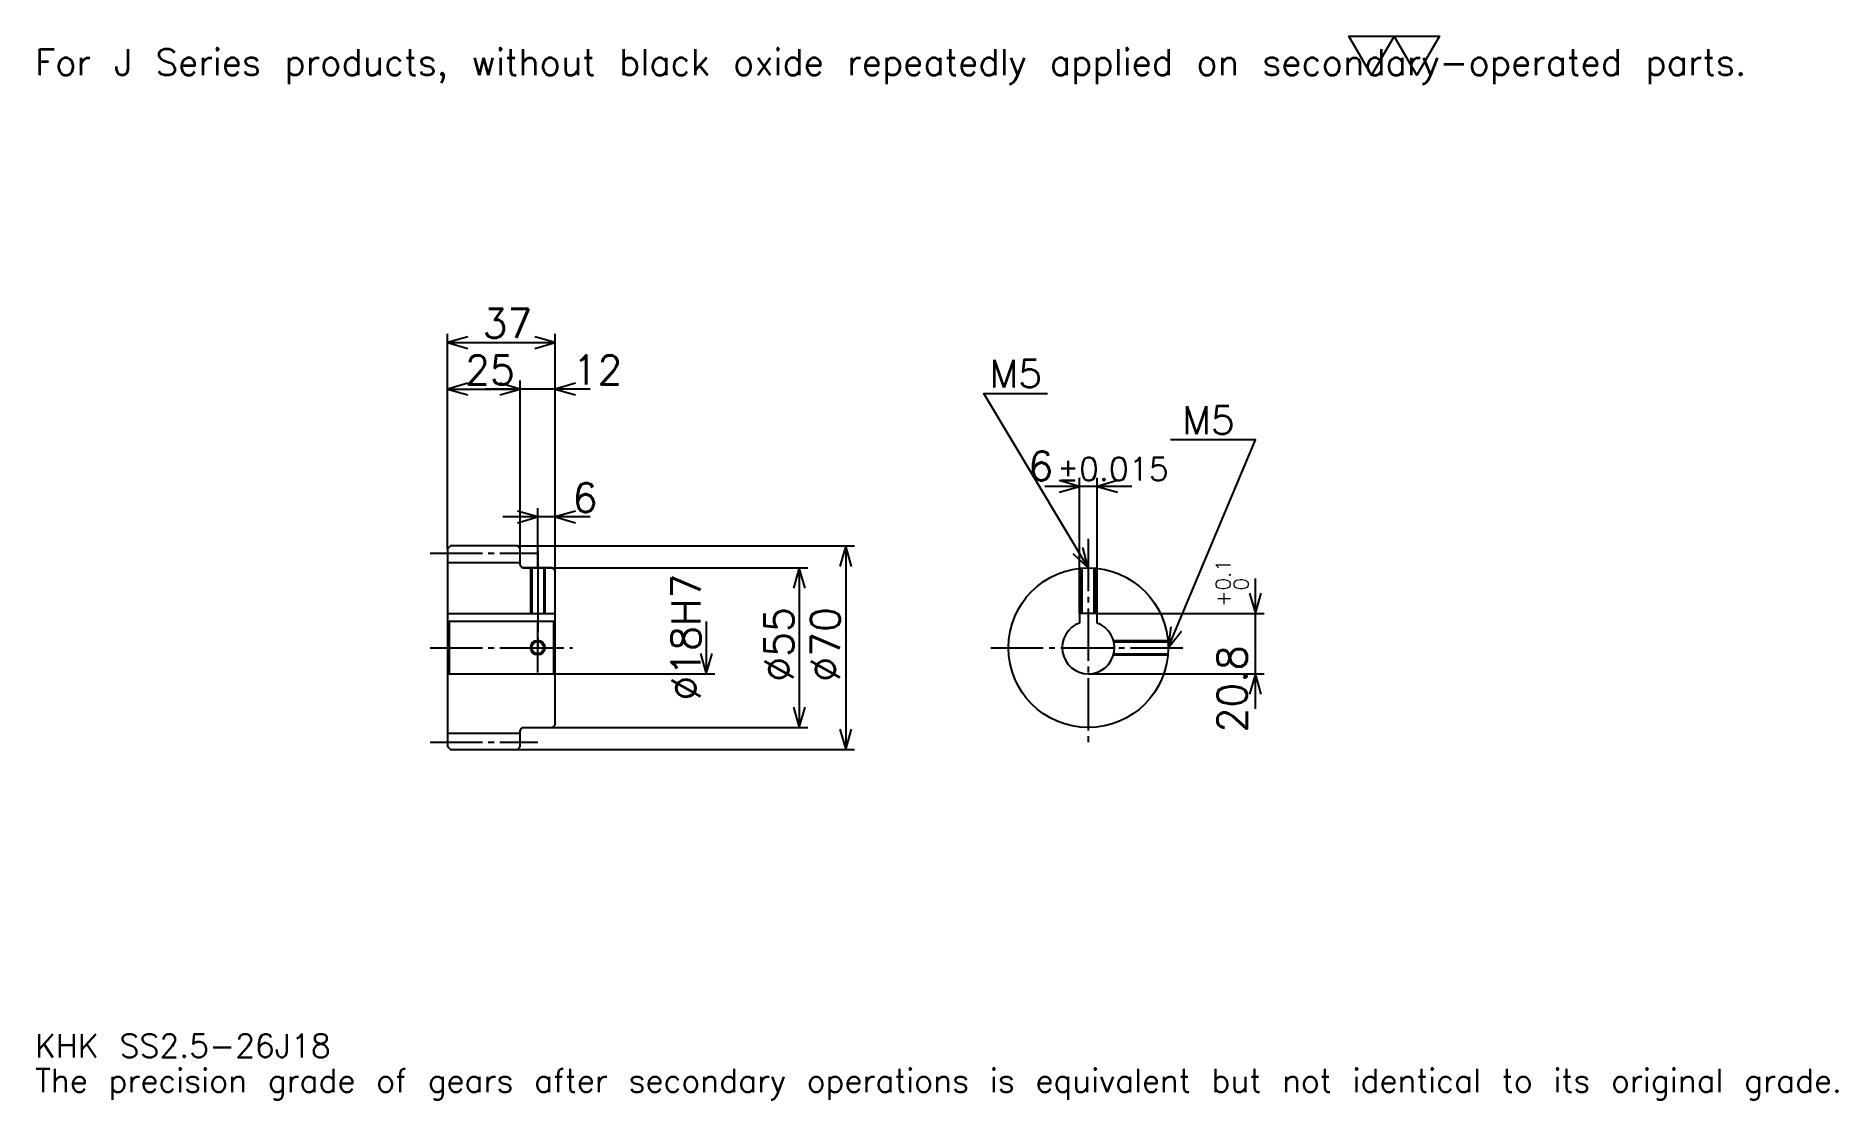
# Model space of a CAD drawing. Extents: x 20 to 641, y 7 to 374.
import ezdxf

# ---------------------------------------------------------------- set-up
doc = ezdxf.new("R2010")
doc.units = 0
doc.linetypes.add('DASHDOT', pattern=[24, 18, -2, 2, -2])
doc.layers.get('0').update_dxf_attribs({"linetype": 'CONTINUOUS'})
doc.layers.add('DASHDOT', color=6, linetype='DASHDOT')
doc.styles.add('KANJI', font='TXT', dxfattribs={"bigfont": 'BIGFONT'})

msp = doc.modelspace()

# ---------------------------------------------------------------- linework, layer by layer
at = {"color": 5}
for p, q in [((162, 198), (162, 271)), ((162, 268), (199, 268)), ((199, 198), (199, 271)), ((187, 198), (187, 255)), ((162, 252), (187, 252)), ((211, 252), (175, 252)), ((397.5, 218.5), (367.5, 218.5)), ((379.5, 174.800003), (379.5, 221.5)), ((385.5, 174.800003), (385.5, 221.5)), ((193, 198), (193, 211)), ((211, 208), (181, 208)), ((162, 197), (162, 198)), ((186, 198), (199, 198)), ((187, 197), (187, 198)), ((193, 190.5), (193, 198)), ((193, 190.5), (193, 198)), ((199, 198), (302, 198)), ((199, 189.5), (199, 198)), ((299, 198), (299, 128)), ((188, 190.5), (199, 190.5)), ((199, 190.5), (286, 190.5)), ((283, 190.5), (283, 135.5)), ((440, 142), (440, 186.800003)), ((385.5, 174.800003), (443, 174.800003)), ((251, 172), (251, 154)), ((199, 154), (254, 154)), ((382.5, 154), (443, 154)), ((188, 135.5), (199, 135.5)), ((199, 135.5), (286, 135.5)), ((186, 128), (199, 128)), ((199, 128), (302, 128))]:
    msp.add_line(p, q, dxfattribs=at)
at = {"color": 4}
for p, q in [((162, 192.375), (187, 192.375)), ((162, 174.800003), (199, 174.800003)), ((162.5, 172), (162.5, 154)), ((198.5, 172), (199, 172.5)), ((198.5, 154), (199, 153.5)), ((162, 133.625), (187, 133.625))]:
    msp.add_line(p, q, dxfattribs=at)
at = {"color": 7}
msp.add_lwpolyline([(480, 360), (472.200012, 373.519989), (503.399994, 373.519989), (495.600006, 360), (487.799988, 373.519989), (480, 360)], dxfattribs=at)
at = {"color": 5}
for points in [[(169, 270), (162, 268), (169, 266)], [(192, 266), (199, 268), (192, 270)], [(169, 254), (162, 252), (169, 250)], [(180, 250), (187, 252), (180, 254)], [(180, 250), (187, 252), (180, 254)], [(206, 254), (199, 252), (206, 250)], [(382.5, 190.5), (346.5, 250.5), (368.5, 250.5)], [(410, 163), (440, 234.5), (410.799988, 234.5)], [(372.5, 216.5), (379.5, 218.5), (372.5, 220.5)], [(392.5, 220.5), (385.5, 218.5), (392.5, 216.5)], [(186, 206), (193, 208), (186, 210)], [(206, 210), (199, 208), (206, 206)], [(301, 191), (299, 198), (297, 191)], [(377.183533, 195.47345), (382.5, 190.5), (380.613525, 197.531433)], [(285, 183.5), (283, 190.5), (281, 183.5)], [(438, 181.800003), (440, 174.800003), (442, 181.800003)], [(410.864075, 170.228653), (410, 163), (414.552551, 168.68103)], [(249, 161), (251, 154), (253, 161)], [(442, 147), (440, 154), (438, 147)], [(281, 142.5), (283, 135.5), (285, 142.5)], [(297, 135), (299, 128), (301, 135)]]:
    msp.add_lwpolyline(points, dxfattribs=at)
at = {"color": 4}
for points in [[(187, 191.5), (187, 197), (186, 198), (163, 198), (162, 197), (162, 153.5)], [(188, 135.5), (198, 135.5), (199, 136.5), (199, 189.5), (198, 190.5), (188, 190.5)], [(190.5, 190.5), (190.5, 174.800003)], [(190.934998, 190.5), (190.934998, 174.800003)], [(195.065002, 190.5), (195.065002, 174.800003)], [(195.5, 190.5), (195.5, 174.800003)], [(380, 174.800003), (380, 190.386124)], [(380.434998, 174.800003), (380.434998, 190.422363)], [(384.565002, 174.800003), (384.565002, 190.422363)], [(385, 174.800003), (385, 190.386124)], [(385.5, 171.485275), (385.5, 174.800003), (379.5, 174.800003), (379.5, 171.485275)], [(162, 153.5), (162.5, 154), (198.5, 154), (198.5, 172), (162.5, 172), (162, 172.5)], [(391.145813, 165.5), (409.886108, 165.5)], [(391.259888, 165.065002), (409.922363, 165.065002)], [(391.145813, 160.5), (409.886108, 160.5)], [(391.259888, 160.934998), (409.922363, 160.934998)], [(162, 153.5), (162, 129), (163, 128), (186, 128), (187, 129), (187, 134.5)]]:
    msp.add_lwpolyline(points, dxfattribs=at)
for centre, radius in [((382.5, 163), 27.5), ((193, 163), 2.065)]:
    msp.add_circle(centre, radius, dxfattribs=at)
at = {"color": 7}
msp.add_circle((193, 163), 2.5, dxfattribs=at)
at = {"color": 4}
for centre, radius, start, end in [((188, 191.5), 1, 180, 270), ((382.5, 163), 9, 109.471220943, 70.528779057), ((188, 134.5), 1, 90, 180)]:
    msp.add_arc(centre, radius, start, end, dxfattribs=at)
at = {"layer": 'DASHDOT', "color": 7}
for p, q in [((382.5, 200.5), (382.5, 129.5)), ((156, 195.5), (193, 195.5)), ((193, 190.5), (193, 163)), ((156, 163), (205, 163)), ((349, 163), (416, 163)), ((156, 130.5), (193, 130.5))]:
    msp.add_line(p, q, dxfattribs=at)
for points in [[(193, 196.5), (193, 168.800003)], [(193, 154.5), (193, 171.5)], [(184.5, 163), (201.5, 163)]]:
    msp.add_lwpolyline(points, dxfattribs=at)

# ---------------------------------------------------------------- texts
at = {"color": 7, "style": 'KANJI'}
for s, height, p in [('For J Series products, without black oxide repeatedly applied on secondary-operated parts.', 9, (20, 360)), ('37', 10, (174, 269.600006)), ('25', 10, (168, 253.600006)), ('12', 10, (205, 253.600006)), ('M5', 9.6, (348.5, 252.5)), ('M5', 9.6, (414.799988, 236.5)), ('6', 10, (361.858032, 220.5)), ('%%p0.015', 8, (371.756775, 220.5)), ('6', 10, (205, 209.600006)), ('KHK SS2.5-26J18', 8, (20, 22)), ('The precision grade of gears after secondary operations is equivalent but not identical to its original grade.', 8, (20, 10))]:
    msp.add_text(s, height=height, dxfattribs=at).set_placement(p)
for s, height, p in [('%%c18H7', 10, (249, 144.75)), ('0.1', 5, (431.399994, 182.690369)), ('0', 5, (437.600006, 182.690369)), ('+', 5, (431.399994, 177.090378)), ('%%c55', 10, (281, 151.25)), ('%%c70', 10, (297, 151.25)), ('20.8', 10, (437, 133.806412))]:
    msp.add_text(s, height=height, rotation=90, dxfattribs=at).set_placement(p)

doc.saveas('drawing.dxf')
